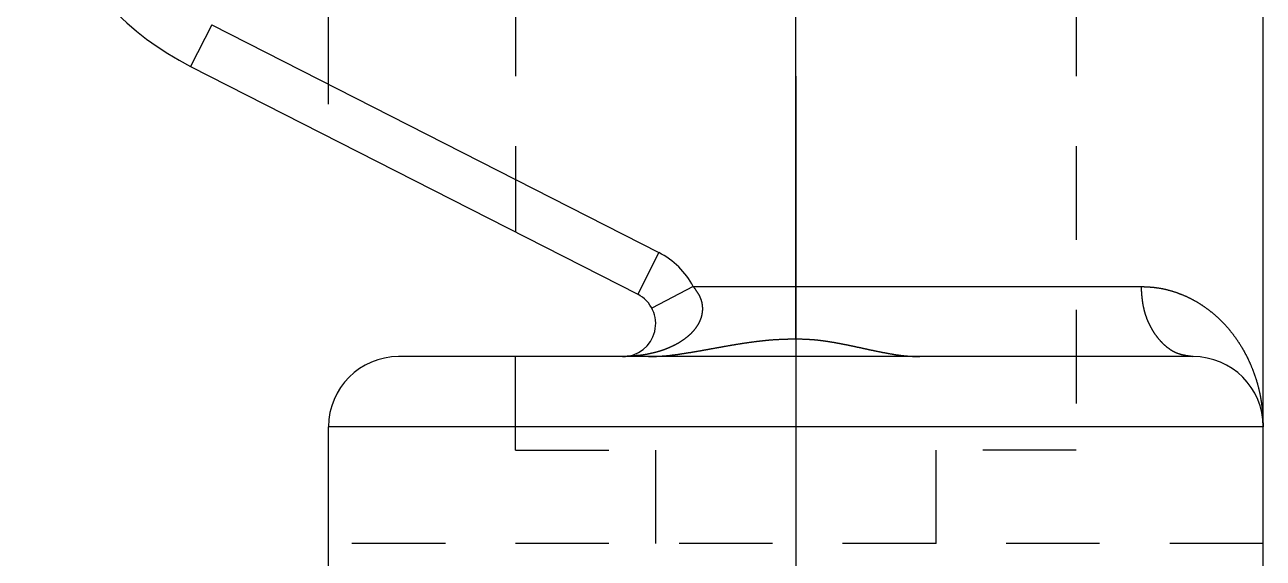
# Model space of a CAD drawing. Extents: x 118 to 448, y 15 to 277.
# Drawn here: x 260.5 to 287, y 147.14 to 158.56 of the extents above; entities that cross this region are included whole.
import ezdxf

# ---------------------------------------------------------------- set-up
doc = ezdxf.new("R2010")
doc.units = 0
doc.linetypes.add('CENTER', pattern=[17.5, 13, -1.5, 1.5, -1.5])
doc.linetypes.add('DASHED', pattern=[3.5, 2, -1.5])
doc.layers.get('0').update_dxf_attribs({"linetype": 'CONTINUOUS'})
doc.layers.add('CENTER', color=1, linetype='CENTER')

msp = doc.modelspace()

# ---------------------------------------------------------------- linework, layer by layer
at = {"color": 3, "linetype": 'DASHED'}
for p, q in [((271.001, 173.457), (271.001, 154.135)), ((283.001, 173.457), (283.001, 149.457)), ((271.001, 149.457), (271.001, 151.457)), ((271.001, 149.457), (274.001, 149.457)), ((274.001, 147.457), (274.001, 149.457)), ((280.001, 147.457), (280.001, 149.457)), ((283.001, 149.457), (280.001, 149.457)), ((287.001, 147.457), (267.001, 147.457))]:
    msp.add_line(p, q, dxfattribs=at)
at = {"color": 7, "linetype": 'CONTINUOUS'}
for p, q in [((287.001, 143.457), (287.001, 171.957)), ((277.001, 151.839), (277.001, 168.957)), ((264.504, 158.556), (264.05, 157.665)), ((264.504, 158.556), (274.07, 153.682)), ((264.05, 157.665), (273.616, 152.791)), ((274.07, 153.682), (273.616, 152.791)), ((274.805, 152.957), (273.92, 152.491)), ((274.805, 152.957), (284.392, 152.957)), ((285.501, 151.457), (268.501, 151.457)), ((287.001, 149.957), (267.001, 149.957)), ((267.001, 143.457), (267.001, 149.957))]:
    msp.add_line(p, q, dxfattribs=at)
at = {"color": 7}
for points in [[(274.805, 152.956, 0), (274.809, 152.951, 0), (274.812, 152.946, 0), (274.816, 152.941, 0), (274.82, 152.935, 0), (274.824, 152.93, 0), (274.828, 152.925, 0), (274.832, 152.919, 0), (274.836, 152.914, 0), (274.84, 152.909, 0), (274.844, 152.904, 0), (274.847, 152.898, 0), (274.851, 152.893, 0), (274.855, 152.888, 0), (274.859, 152.882, 0), (274.863, 152.877, 0), (274.866, 152.871, 0), (274.87, 152.866, 0), (274.874, 152.861, 0), (274.877, 152.855, 0), (274.881, 152.85, 0), (274.885, 152.844, 0), (274.888, 152.839, 0), (274.892, 152.833, 0), (274.895, 152.828, 0), (274.899, 152.823, 0), (274.902, 152.817, 0), (274.906, 152.811, 0), (274.909, 152.806, 0), (274.912, 152.8, 0), (274.915, 152.795, 0), (274.919, 152.789, 0), (274.922, 152.783, 0), (274.925, 152.778, 0), (274.928, 152.772, 0), (274.931, 152.766, 0), (274.934, 152.761, 0), (274.937, 152.755, 0), (274.94, 152.749, 0), (274.943, 152.743, 0), (274.945, 152.737, 0), (274.948, 152.731, 0), (274.951, 152.725, 0), (274.953, 152.719, 0), (274.956, 152.713, 0), (274.958, 152.707, 0), (274.96, 152.701, 0), (274.963, 152.695, 0), (274.965, 152.689, 0), (274.967, 152.683, 0), (274.969, 152.677, 0), (274.971, 152.671, 0), (274.973, 152.664, 0), (274.975, 152.658, 0), (274.977, 152.652, 0), (274.979, 152.646, 0), (274.98, 152.639, 0), (274.982, 152.633, 0), (274.984, 152.627, 0), (274.985, 152.62, 0), (274.987, 152.614, 0), (274.988, 152.607, 0), (274.989, 152.601, 0), (274.99, 152.594, 0), (274.992, 152.588, 0), (274.993, 152.582, 0), (274.994, 152.575, 0), (274.995, 152.569, 0), (274.996, 152.562, 0), (274.996, 152.556, 0), (274.997, 152.549, 0), (274.998, 152.542, 0), (274.998, 152.536, 0), (274.999, 152.529, 0), (274.999, 152.523, 0), (275, 152.516, 0), (275, 152.51, 0), (275, 152.503, 0), (275.001, 152.497, 0), (275.001, 152.49, 0), (275.001, 152.484, 0), (275.001, 152.477, 0), (275.001, 152.47, 0), (275, 152.464, 0), (275, 152.457, 0), (275, 152.451, 0), (275, 152.444, 0), (274.999, 152.438, 0), (274.999, 152.431, 0), (274.998, 152.425, 0), (274.998, 152.418, 0), (274.997, 152.412, 0), (274.996, 152.405, 0), (274.995, 152.399, 0), (274.994, 152.392, 0), (274.993, 152.386, 0), (274.992, 152.379, 0), (274.991, 152.373, 0), (274.99, 152.366, 0), (274.989, 152.36, 0), (274.988, 152.354, 0), (274.986, 152.347, 0), (274.985, 152.341, 0), (274.983, 152.334, 0), (274.982, 152.328, 0), (274.98, 152.322, 0), (274.979, 152.315, 0), (274.977, 152.309, 0), (274.975, 152.303, 0), (274.973, 152.297, 0), (274.971, 152.29, 0), (274.969, 152.284, 0), (274.967, 152.278, 0), (274.965, 152.272, 0), (274.963, 152.265, 0), (274.961, 152.259, 0), (274.959, 152.253, 0), (274.956, 152.247, 0), (274.954, 152.241, 0), (274.951, 152.235, 0), (274.949, 152.229, 0), (274.946, 152.223, 0), (274.944, 152.217, 0), (274.941, 152.211, 0), (274.938, 152.205, 0), (274.936, 152.199, 0), (274.933, 152.193, 0), (274.93, 152.187, 0), (274.927, 152.182, 0), (274.924, 152.176, 0), (274.921, 152.17, 0), (274.918, 152.164, 0), (274.915, 152.159, 0), (274.912, 152.153, 0), (274.908, 152.147, 0), (274.905, 152.141, 0), (274.902, 152.136, 0), (274.898, 152.13, 0), (274.895, 152.125, 0), (274.892, 152.119, 0), (274.888, 152.114, 0), (274.885, 152.108, 0), (274.881, 152.103, 0), (274.877, 152.097, 0), (274.874, 152.092, 0), (274.87, 152.086, 0), (274.866, 152.081, 0), (274.862, 152.076, 0), (274.859, 152.07, 0), (274.855, 152.065, 0), (274.851, 152.06, 0), (274.847, 152.055, 0), (274.843, 152.049, 0), (274.839, 152.044, 0), (274.835, 152.039, 0), (274.831, 152.034, 0), (274.827, 152.029, 0), (274.823, 152.024, 0), (274.818, 152.019, 0), (274.814, 152.014, 0), (274.81, 152.009, 0), (274.806, 152.004, 0), (274.801, 151.999, 0), (274.797, 151.994, 0), (274.793, 151.99, 0), (274.788, 151.985, 0), (274.784, 151.98, 0), (274.779, 151.975, 0), (274.775, 151.97, 0), (274.77, 151.966, 0), (274.766, 151.961, 0), (274.761, 151.956, 0), (274.757, 151.952, 0), (274.752, 151.947, 0), (274.747, 151.943, 0), (274.743, 151.938, 0), (274.738, 151.934, 0), (274.733, 151.929, 0), (274.728, 151.925, 0), (274.724, 151.92, 0), (274.719, 151.916, 0), (274.714, 151.912, 0), (274.709, 151.907, 0), (274.704, 151.903, 0), (274.699, 151.899, 0), (274.694, 151.894, 0), (274.689, 151.89, 0), (274.684, 151.886, 0), (274.679, 151.882, 0), (274.674, 151.878, 0), (274.669, 151.873, 0), (274.664, 151.869, 0), (274.659, 151.865, 0), (274.654, 151.861, 0), (274.649, 151.857, 0), (274.644, 151.853, 0), (274.639, 151.849, 0), (274.633, 151.845, 0), (274.628, 151.841, 0), (274.623, 151.837, 0), (274.618, 151.834, 0), (274.613, 151.83, 0), (274.607, 151.826, 0), (274.602, 151.822, 0), (274.597, 151.818, 0), (274.591, 151.815, 0), (274.586, 151.811, 0), (274.581, 151.807, 0), (274.575, 151.803, 0), (274.57, 151.8, 0), (274.564, 151.796, 0), (274.559, 151.793, 0), (274.554, 151.789, 0), (274.548, 151.785, 0), (274.543, 151.782, 0), (274.537, 151.778, 0), (274.532, 151.775, 0), (274.526, 151.771, 0), (274.521, 151.768, 0), (274.515, 151.765, 0), (274.51, 151.761, 0), (274.504, 151.758, 0), (274.498, 151.754, 0), (274.493, 151.751, 0), (274.487, 151.748, 0), (274.482, 151.745, 0), (274.476, 151.741, 0), (274.47, 151.738, 0), (274.465, 151.735, 0), (274.459, 151.732, 0), (274.453, 151.729, 0), (274.447, 151.725, 0), (274.442, 151.722, 0), (274.436, 151.719, 0), (274.43, 151.716, 0), (274.425, 151.713, 0), (274.419, 151.71, 0), (274.413, 151.707, 0), (274.407, 151.704, 0), (274.401, 151.701, 0), (274.396, 151.698, 0), (274.39, 151.695, 0), (274.384, 151.692, 0), (274.378, 151.689, 0), (274.372, 151.686, 0), (274.366, 151.683, 0), (274.361, 151.681, 0), (274.355, 151.678, 0), (274.349, 151.675, 0), (274.343, 151.672, 0), (274.337, 151.669, 0), (274.331, 151.667, 0), (274.325, 151.664, 0), (274.319, 151.661, 0), (274.313, 151.658, 0), (274.307, 151.656, 0), (274.301, 151.653, 0), (274.295, 151.651, 0), (274.29, 151.648, 0), (274.284, 151.645, 0), (274.278, 151.643, 0), (274.272, 151.64, 0), (274.266, 151.638, 0), (274.26, 151.635, 0), (274.253, 151.633, 0), (274.247, 151.63, 0), (274.241, 151.628, 0), (274.235, 151.625, 0), (274.229, 151.623, 0), (274.223, 151.621, 0), (274.217, 151.618, 0), (274.211, 151.616, 0), (274.205, 151.614, 0), (274.199, 151.611, 0), (274.193, 151.609, 0), (274.187, 151.607, 0), (274.181, 151.605, 0), (274.174, 151.602, 0), (274.168, 151.6, 0), (274.162, 151.598, 0), (274.156, 151.596, 0), (274.15, 151.594, 0), (274.144, 151.592, 0), (274.138, 151.589, 0), (274.131, 151.587, 0), (274.125, 151.585, 0), (274.119, 151.583, 0), (274.113, 151.581, 0), (274.107, 151.579, 0), (274.1, 151.577, 0), (274.094, 151.575, 0), (274.088, 151.574, 0), (274.082, 151.572, 0), (274.076, 151.57, 0), (274.069, 151.568, 0), (274.063, 151.566, 0), (274.057, 151.564, 0), (274.051, 151.562, 0), (274.044, 151.561, 0), (274.038, 151.559, 0), (274.032, 151.557, 0), (274.026, 151.556, 0), (274.019, 151.554, 0), (274.013, 151.552, 0), (274.007, 151.551, 0), (274, 151.549, 0), (273.994, 151.547, 0), (273.988, 151.546, 0), (273.982, 151.544, 0), (273.975, 151.543, 0), (273.969, 151.541, 0), (273.963, 151.539, 0), (273.956, 151.538, 0), (273.95, 151.536, 0), (273.944, 151.535, 0), (273.937, 151.534, 0), (273.931, 151.532, 0), (273.925, 151.531, 0), (273.918, 151.529, 0), (273.912, 151.528, 0), (273.906, 151.526, 0), (273.899, 151.525, 0), (273.893, 151.524, 0), (273.886, 151.522, 0), (273.88, 151.521, 0), (273.874, 151.52, 0), (273.867, 151.518, 0), (273.861, 151.517, 0), (273.855, 151.516, 0), (273.848, 151.514, 0), (273.842, 151.513, 0), (273.836, 151.512, 0), (273.829, 151.51, 0), (273.823, 151.509, 0), (273.816, 151.508, 0), (273.81, 151.506, 0), (273.804, 151.505, 0), (273.797, 151.504, 0), (273.791, 151.503, 0), (273.784, 151.501, 0), (273.778, 151.5, 0), (273.772, 151.499, 0), (273.765, 151.498, 0), (273.759, 151.497, 0), (273.752, 151.495, 0), (273.746, 151.494, 0), (273.74, 151.493, 0), (273.733, 151.492, 0), (273.727, 151.49, 0), (273.72, 151.489, 0), (273.714, 151.488, 0), (273.708, 151.487, 0)], [(284.392, 152.956, 0), (284.403, 152.956, 0), (284.413, 152.955, 0), (284.424, 152.955, 0), (284.435, 152.954, 0), (284.445, 152.954, 0), (284.456, 152.953, 0), (284.466, 152.953, 0), (284.477, 152.952, 0), (284.488, 152.952, 0), (284.498, 152.951, 0), (284.509, 152.951, 0), (284.52, 152.95, 0), (284.53, 152.949, 0), (284.541, 152.949, 0), (284.551, 152.948, 0), (284.562, 152.947, 0), (284.573, 152.947, 0), (284.583, 152.946, 0), (284.594, 152.945, 0), (284.604, 152.944, 0), (284.615, 152.943, 0), (284.626, 152.943, 0), (284.636, 152.942, 0), (284.647, 152.941, 0), (284.657, 152.94, 0), (284.668, 152.938, 0), (284.678, 152.937, 0), (284.689, 152.936, 0), (284.699, 152.935, 0), (284.71, 152.934, 0), (284.72, 152.932, 0), (284.731, 152.931, 0), (284.741, 152.929, 0), (284.752, 152.928, 0), (284.762, 152.926, 0), (284.773, 152.925, 0), (284.783, 152.923, 0), (284.794, 152.921, 0), (284.804, 152.919, 0), (284.815, 152.917, 0), (284.825, 152.915, 0), (284.836, 152.913, 0), (284.846, 152.911, 0), (284.856, 152.909, 0), (284.867, 152.907, 0), (284.877, 152.905, 0), (284.888, 152.903, 0), (284.898, 152.9, 0), (284.908, 152.898, 0), (284.919, 152.895, 0), (284.929, 152.893, 0), (284.939, 152.89, 0), (284.95, 152.888, 0), (284.96, 152.885, 0), (284.97, 152.882, 0), (284.981, 152.88, 0), (284.991, 152.877, 0), (285.001, 152.874, 0), (285.011, 152.871, 0), (285.021, 152.868, 0), (285.032, 152.865, 0), (285.042, 152.862, 0), (285.052, 152.859, 0), (285.062, 152.856, 0), (285.072, 152.853, 0), (285.083, 152.849, 0), (285.093, 152.846, 0), (285.103, 152.843, 0), (285.113, 152.84, 0), (285.123, 152.836, 0), (285.133, 152.833, 0), (285.143, 152.829, 0), (285.153, 152.826, 0), (285.163, 152.822, 0), (285.173, 152.819, 0), (285.183, 152.815, 0), (285.193, 152.811, 0), (285.203, 152.808, 0), (285.213, 152.804, 0), (285.223, 152.8, 0), (285.233, 152.796, 0), (285.243, 152.792, 0), (285.253, 152.788, 0), (285.262, 152.784, 0), (285.272, 152.78, 0), (285.282, 152.776, 0), (285.292, 152.772, 0), (285.302, 152.768, 0), (285.311, 152.764, 0), (285.321, 152.76, 0), (285.331, 152.755, 0), (285.341, 152.751, 0), (285.35, 152.747, 0), (285.36, 152.742, 0), (285.37, 152.738, 0), (285.379, 152.733, 0), (285.389, 152.729, 0), (285.398, 152.724, 0), (285.408, 152.72, 0), (285.418, 152.715, 0), (285.427, 152.71, 0), (285.437, 152.705, 0), (285.446, 152.701, 0), (285.456, 152.696, 0), (285.465, 152.691, 0), (285.474, 152.686, 0), (285.484, 152.681, 0), (285.493, 152.676, 0), (285.503, 152.671, 0), (285.512, 152.666, 0), (285.521, 152.661, 0), (285.53, 152.656, 0), (285.54, 152.651, 0), (285.549, 152.645, 0), (285.558, 152.64, 0), (285.567, 152.635, 0), (285.577, 152.629, 0), (285.586, 152.624, 0), (285.595, 152.619, 0), (285.604, 152.613, 0), (285.613, 152.608, 0), (285.622, 152.602, 0), (285.631, 152.596, 0), (285.64, 152.591, 0), (285.649, 152.585, 0), (285.658, 152.579, 0), (285.667, 152.574, 0), (285.676, 152.568, 0), (285.685, 152.562, 0), (285.694, 152.556, 0), (285.703, 152.55, 0), (285.711, 152.544, 0), (285.72, 152.538, 0), (285.729, 152.532, 0), (285.738, 152.526, 0), (285.747, 152.52, 0), (285.755, 152.514, 0), (285.764, 152.508, 0), (285.773, 152.502, 0), (285.781, 152.496, 0), (285.79, 152.489, 0), (285.798, 152.483, 0), (285.807, 152.477, 0), (285.815, 152.471, 0), (285.824, 152.464, 0), (285.832, 152.458, 0), (285.841, 152.451, 0), (285.849, 152.445, 0), (285.858, 152.438, 0), (285.866, 152.432, 0), (285.874, 152.425, 0), (285.883, 152.418, 0), (285.891, 152.412, 0), (285.899, 152.405, 0), (285.907, 152.398, 0), (285.916, 152.392, 0), (285.924, 152.385, 0), (285.932, 152.378, 0), (285.94, 152.371, 0), (285.948, 152.364, 0), (285.956, 152.357, 0), (285.964, 152.35, 0), (285.972, 152.343, 0), (285.98, 152.336, 0), (285.988, 152.329, 0), (285.996, 152.322, 0), (286.004, 152.315, 0), (286.012, 152.308, 0), (286.02, 152.301, 0), (286.028, 152.294, 0), (286.035, 152.286, 0), (286.043, 152.279, 0), (286.051, 152.272, 0), (286.059, 152.265, 0), (286.066, 152.257, 0), (286.074, 152.25, 0), (286.081, 152.242, 0), (286.089, 152.235, 0), (286.097, 152.228, 0), (286.104, 152.22, 0), (286.112, 152.212, 0), (286.119, 152.205, 0), (286.127, 152.197, 0), (286.134, 152.19, 0), (286.141, 152.182, 0), (286.149, 152.174, 0), (286.156, 152.167, 0), (286.163, 152.159, 0), (286.171, 152.151, 0), (286.178, 152.143, 0), (286.185, 152.136, 0), (286.192, 152.128, 0), (286.199, 152.12, 0), (286.206, 152.112, 0), (286.214, 152.104, 0), (286.221, 152.096, 0), (286.228, 152.088, 0), (286.235, 152.08, 0), (286.242, 152.072, 0), (286.248, 152.064, 0), (286.255, 152.056, 0), (286.262, 152.048, 0), (286.269, 152.04, 0), (286.276, 152.032, 0), (286.283, 152.023, 0), (286.289, 152.015, 0), (286.296, 152.007, 0), (286.303, 151.999, 0), (286.31, 151.991, 0), (286.316, 151.982, 0), (286.323, 151.974, 0), (286.329, 151.966, 0), (286.336, 151.957, 0), (286.342, 151.949, 0), (286.349, 151.94, 0), (286.355, 151.932, 0), (286.362, 151.923, 0), (286.368, 151.915, 0), (286.375, 151.906, 0), (286.381, 151.898, 0), (286.387, 151.889, 0), (286.393, 151.881, 0), (286.4, 151.872, 0), (286.406, 151.864, 0), (286.412, 151.855, 0), (286.418, 151.846, 0), (286.424, 151.837, 0), (286.43, 151.829, 0), (286.436, 151.82, 0), (286.442, 151.811, 0), (286.448, 151.802, 0), (286.454, 151.794, 0), (286.46, 151.785, 0), (286.466, 151.776, 0), (286.472, 151.767, 0), (286.478, 151.758, 0), (286.484, 151.749, 0), (286.489, 151.74, 0), (286.495, 151.731, 0), (286.501, 151.723, 0), (286.507, 151.714, 0), (286.512, 151.705, 0), (286.518, 151.695, 0), (286.523, 151.686, 0), (286.529, 151.677, 0), (286.534, 151.668, 0), (286.54, 151.659, 0), (286.545, 151.65, 0), (286.551, 151.641, 0), (286.556, 151.632, 0), (286.562, 151.623, 0), (286.567, 151.613, 0), (286.572, 151.604, 0), (286.577, 151.595, 0), (286.583, 151.586, 0), (286.588, 151.576, 0), (286.593, 151.567, 0), (286.598, 151.558, 0), (286.603, 151.548, 0), (286.608, 151.539, 0), (286.613, 151.53, 0), (286.618, 151.52, 0), (286.623, 151.511, 0), (286.628, 151.502, 0), (286.633, 151.492, 0), (286.638, 151.483, 0), (286.643, 151.473, 0), (286.648, 151.464, 0), (286.652, 151.454, 0), (286.657, 151.445, 0), (286.662, 151.435, 0), (286.666, 151.426, 0), (286.671, 151.416, 0), (286.676, 151.407, 0), (286.68, 151.397, 0), (286.685, 151.387, 0), (286.689, 151.378, 0), (286.694, 151.368, 0), (286.698, 151.359, 0), (286.703, 151.349, 0), (286.707, 151.339, 0), (286.711, 151.329, 0), (286.716, 151.32, 0), (286.72, 151.31, 0), (286.724, 151.3, 0), (286.728, 151.291, 0), (286.733, 151.281, 0), (286.737, 151.271, 0), (286.741, 151.261, 0), (286.745, 151.251, 0), (286.749, 151.242, 0), (286.753, 151.232, 0), (286.757, 151.222, 0), (286.761, 151.212, 0), (286.765, 151.202, 0), (286.769, 151.192, 0), (286.773, 151.182, 0), (286.777, 151.173, 0), (286.78, 151.163, 0), (286.784, 151.153, 0), (286.788, 151.143, 0), (286.792, 151.133, 0), (286.795, 151.123, 0), (286.799, 151.113, 0), (286.803, 151.103, 0), (286.806, 151.093, 0), (286.81, 151.083, 0), (286.813, 151.073, 0), (286.817, 151.063, 0), (286.82, 151.053, 0), (286.824, 151.043, 0), (286.827, 151.033, 0), (286.831, 151.022, 0), (286.834, 151.012, 0), (286.837, 151.002, 0), (286.841, 150.992, 0), (286.844, 150.982, 0), (286.847, 150.972, 0), (286.85, 150.962, 0), (286.854, 150.952, 0), (286.857, 150.941, 0), (286.86, 150.931, 0), (286.863, 150.921, 0), (286.866, 150.911, 0), (286.869, 150.901, 0), (286.872, 150.89, 0), (286.875, 150.88, 0), (286.878, 150.87, 0), (286.881, 150.86, 0), (286.883, 150.849, 0), (286.886, 150.839, 0), (286.889, 150.829, 0), (286.892, 150.819, 0), (286.894, 150.808, 0), (286.897, 150.798, 0), (286.9, 150.788, 0), (286.902, 150.777, 0), (286.905, 150.767, 0), (286.907, 150.757, 0), (286.91, 150.746, 0), (286.912, 150.736, 0), (286.915, 150.726, 0), (286.917, 150.715, 0), (286.919, 150.705, 0), (286.922, 150.695, 0), (286.924, 150.684, 0), (286.926, 150.674, 0), (286.928, 150.663, 0), (286.93, 150.653, 0), (286.933, 150.643, 0), (286.935, 150.632, 0), (286.937, 150.622, 0), (286.939, 150.611, 0), (286.941, 150.601, 0), (286.942, 150.59, 0), (286.944, 150.58, 0), (286.946, 150.57, 0), (286.948, 150.559, 0), (286.95, 150.549, 0), (286.951, 150.538, 0), (286.953, 150.528, 0), (286.955, 150.517, 0), (286.956, 150.507, 0), (286.958, 150.496, 0), (286.959, 150.486, 0), (286.961, 150.475, 0), (286.962, 150.465, 0), (286.963, 150.454, 0), (286.965, 150.444, 0), (286.966, 150.433, 0), (286.967, 150.423, 0), (286.969, 150.412, 0), (286.97, 150.402, 0), (286.971, 150.391, 0), (286.972, 150.38, 0), (286.973, 150.37, 0), (286.974, 150.359, 0), (286.975, 150.349, 0), (286.976, 150.338, 0), (286.977, 150.328, 0), (286.978, 150.317, 0), (286.979, 150.307, 0), (286.98, 150.296, 0), (286.981, 150.285, 0), (286.982, 150.275, 0), (286.983, 150.264, 0), (286.984, 150.254, 0), (286.984, 150.243, 0), (286.985, 150.232, 0), (286.986, 150.222, 0), (286.987, 150.211, 0), (286.987, 150.201, 0), (286.988, 150.19, 0), (286.989, 150.179, 0), (286.989, 150.169, 0), (286.99, 150.158, 0), (286.991, 150.148, 0), (286.991, 150.137, 0), (286.992, 150.126, 0), (286.993, 150.116, 0), (286.993, 150.105, 0), (286.994, 150.095, 0), (286.994, 150.084, 0), (286.995, 150.073, 0), (286.996, 150.063, 0), (286.996, 150.052, 0), (286.997, 150.041, 0), (286.997, 150.031, 0), (286.998, 150.02, 0), (286.998, 150.01, 0), (286.999, 149.999, 0), (286.999, 149.988, 0), (287, 149.978, 0), (287, 149.967, 0), (287.001, 149.956, 0)], [(285.501, 151.456, 0), (285.493, 151.457, 0), (285.485, 151.458, 0), (285.477, 151.46, 0), (285.468, 151.461, 0), (285.46, 151.462, 0), (285.452, 151.463, 0), (285.444, 151.464, 0), (285.436, 151.465, 0), (285.428, 151.466, 0), (285.42, 151.467, 0), (285.412, 151.468, 0), (285.404, 151.47, 0), (285.396, 151.471, 0), (285.388, 151.472, 0), (285.38, 151.473, 0), (285.372, 151.475, 0), (285.364, 151.476, 0), (285.356, 151.477, 0), (285.348, 151.479, 0), (285.34, 151.48, 0), (285.332, 151.482, 0), (285.324, 151.483, 0), (285.316, 151.485, 0), (285.308, 151.486, 0), (285.3, 151.488, 0), (285.292, 151.49, 0), (285.285, 151.491, 0), (285.277, 151.493, 0), (285.269, 151.495, 0), (285.261, 151.497, 0), (285.253, 151.499, 0), (285.246, 151.501, 0), (285.238, 151.503, 0), (285.23, 151.505, 0), (285.223, 151.508, 0), (285.215, 151.51, 0), (285.207, 151.512, 0), (285.2, 151.515, 0), (285.192, 151.517, 0), (285.185, 151.52, 0), (285.177, 151.523, 0), (285.17, 151.525, 0), (285.162, 151.528, 0), (285.155, 151.531, 0), (285.147, 151.534, 0), (285.14, 151.537, 0), (285.133, 151.541, 0), (285.125, 151.544, 0), (285.118, 151.547, 0), (285.111, 151.551, 0), (285.104, 151.554, 0), (285.097, 151.558, 0), (285.089, 151.562, 0), (285.082, 151.565, 0), (285.075, 151.569, 0), (285.068, 151.573, 0), (285.061, 151.577, 0), (285.054, 151.581, 0), (285.047, 151.585, 0), (285.04, 151.589, 0), (285.034, 151.594, 0), (285.027, 151.598, 0), (285.02, 151.602, 0), (285.013, 151.607, 0), (285.006, 151.611, 0), (285, 151.616, 0), (284.993, 151.621, 0), (284.987, 151.625, 0), (284.98, 151.63, 0), (284.973, 151.635, 0), (284.967, 151.64, 0), (284.96, 151.645, 0), (284.954, 151.65, 0), (284.948, 151.655, 0), (284.941, 151.66, 0), (284.935, 151.665, 0), (284.929, 151.67, 0), (284.922, 151.676, 0), (284.916, 151.681, 0), (284.91, 151.686, 0), (284.904, 151.692, 0), (284.898, 151.697, 0), (284.892, 151.702, 0), (284.886, 151.708, 0), (284.88, 151.713, 0), (284.874, 151.719, 0), (284.868, 151.725, 0), (284.862, 151.73, 0), (284.856, 151.736, 0), (284.85, 151.742, 0), (284.845, 151.748, 0), (284.839, 151.753, 0), (284.833, 151.759, 0), (284.828, 151.765, 0), (284.822, 151.771, 0), (284.816, 151.777, 0), (284.811, 151.783, 0), (284.805, 151.789, 0), (284.8, 151.795, 0), (284.795, 151.801, 0), (284.789, 151.807, 0), (284.784, 151.813, 0), (284.779, 151.819, 0), (284.773, 151.825, 0), (284.768, 151.831, 0), (284.763, 151.838, 0), (284.758, 151.844, 0), (284.753, 151.85, 0), (284.748, 151.856, 0), (284.743, 151.863, 0), (284.738, 151.869, 0), (284.733, 151.875, 0), (284.728, 151.882, 0), (284.723, 151.888, 0), (284.718, 151.895, 0), (284.714, 151.901, 0), (284.709, 151.908, 0), (284.704, 151.914, 0), (284.699, 151.921, 0), (284.695, 151.927, 0), (284.69, 151.934, 0), (284.686, 151.941, 0), (284.681, 151.947, 0), (284.677, 151.954, 0), (284.672, 151.961, 0), (284.668, 151.968, 0), (284.663, 151.974, 0), (284.659, 151.981, 0), (284.655, 151.988, 0), (284.65, 151.995, 0), (284.646, 152.002, 0), (284.642, 152.008, 0), (284.638, 152.015, 0), (284.634, 152.022, 0), (284.63, 152.029, 0), (284.625, 152.036, 0), (284.621, 152.043, 0), (284.617, 152.05, 0), (284.614, 152.057, 0), (284.61, 152.064, 0), (284.606, 152.071, 0), (284.602, 152.078, 0), (284.598, 152.086, 0), (284.594, 152.093, 0), (284.59, 152.1, 0), (284.587, 152.107, 0), (284.583, 152.114, 0), (284.579, 152.121, 0), (284.576, 152.129, 0), (284.572, 152.136, 0), (284.569, 152.143, 0), (284.565, 152.15, 0), (284.562, 152.158, 0), (284.558, 152.165, 0), (284.555, 152.172, 0), (284.552, 152.18, 0), (284.548, 152.187, 0), (284.545, 152.194, 0), (284.542, 152.202, 0), (284.538, 152.209, 0), (284.535, 152.217, 0), (284.532, 152.224, 0), (284.529, 152.232, 0), (284.526, 152.239, 0), (284.523, 152.247, 0), (284.52, 152.254, 0), (284.517, 152.262, 0), (284.514, 152.269, 0), (284.511, 152.277, 0), (284.508, 152.284, 0), (284.506, 152.292, 0), (284.503, 152.299, 0), (284.5, 152.307, 0), (284.497, 152.315, 0), (284.495, 152.322, 0), (284.492, 152.33, 0), (284.489, 152.338, 0), (284.487, 152.345, 0), (284.484, 152.353, 0), (284.482, 152.361, 0), (284.48, 152.368, 0), (284.477, 152.376, 0), (284.475, 152.384, 0), (284.473, 152.391, 0), (284.47, 152.399, 0), (284.468, 152.407, 0), (284.466, 152.415, 0), (284.464, 152.423, 0), (284.462, 152.43, 0), (284.46, 152.438, 0), (284.458, 152.446, 0), (284.456, 152.454, 0), (284.454, 152.461, 0), (284.452, 152.469, 0), (284.45, 152.477, 0), (284.448, 152.485, 0), (284.446, 152.493, 0), (284.445, 152.501, 0), (284.443, 152.509, 0), (284.441, 152.516, 0), (284.44, 152.524, 0), (284.438, 152.532, 0), (284.437, 152.54, 0), (284.435, 152.548, 0), (284.434, 152.556, 0), (284.432, 152.564, 0), (284.431, 152.572, 0), (284.43, 152.58, 0), (284.428, 152.588, 0), (284.427, 152.595, 0), (284.426, 152.603, 0), (284.425, 152.611, 0), (284.423, 152.619, 0), (284.422, 152.627, 0), (284.421, 152.635, 0), (284.42, 152.643, 0), (284.419, 152.651, 0), (284.418, 152.659, 0), (284.417, 152.667, 0), (284.416, 152.675, 0), (284.415, 152.683, 0), (284.414, 152.691, 0), (284.413, 152.699, 0), (284.412, 152.707, 0), (284.411, 152.715, 0), (284.41, 152.723, 0), (284.41, 152.731, 0), (284.409, 152.739, 0), (284.408, 152.747, 0), (284.407, 152.755, 0), (284.407, 152.763, 0), (284.406, 152.771, 0), (284.405, 152.779, 0), (284.404, 152.787, 0), (284.404, 152.795, 0), (284.403, 152.803, 0), (284.402, 152.811, 0), (284.402, 152.819, 0), (284.401, 152.827, 0), (284.4, 152.836, 0), (284.4, 152.844, 0), (284.399, 152.852, 0), (284.399, 152.86, 0), (284.398, 152.868, 0), (284.398, 152.876, 0), (284.397, 152.884, 0), (284.396, 152.892, 0), (284.396, 152.9, 0), (284.395, 152.908, 0), (284.395, 152.916, 0), (284.394, 152.924, 0), (284.394, 152.932, 0), (284.393, 152.94, 0), (284.393, 152.948, 0), (284.392, 152.956, 0)], [(273.839, 151.456, 0), (273.848, 151.457, 0), (273.857, 151.457, 0), (273.866, 151.457, 0), (273.875, 151.458, 0), (273.884, 151.458, 0), (273.893, 151.458, 0), (273.902, 151.459, 0), (273.911, 151.459, 0), (273.92, 151.459, 0), (273.929, 151.46, 0), (273.938, 151.46, 0), (273.948, 151.46, 0), (273.957, 151.461, 0), (273.966, 151.461, 0), (273.975, 151.461, 0), (273.984, 151.462, 0), (273.993, 151.462, 0), (274.002, 151.462, 0), (274.011, 151.463, 0), (274.02, 151.463, 0), (274.029, 151.464, 0), (274.038, 151.464, 0), (274.047, 151.465, 0), (274.057, 151.465, 0), (274.066, 151.466, 0), (274.075, 151.466, 0), (274.084, 151.467, 0), (274.093, 151.467, 0), (274.102, 151.468, 0), (274.111, 151.468, 0), (274.12, 151.469, 0), (274.129, 151.469, 0), (274.138, 151.47, 0), (274.147, 151.471, 0), (274.156, 151.471, 0), (274.165, 151.472, 0), (274.174, 151.473, 0), (274.183, 151.473, 0), (274.192, 151.474, 0), (274.202, 151.475, 0), (274.211, 151.476, 0), (274.22, 151.476, 0), (274.229, 151.477, 0), (274.238, 151.478, 0), (274.247, 151.479, 0), (274.256, 151.48, 0), (274.265, 151.481, 0), (274.274, 151.482, 0), (274.283, 151.483, 0), (274.292, 151.483, 0), (274.301, 151.484, 0), (274.31, 151.485, 0), (274.319, 151.486, 0), (274.328, 151.488, 0), (274.337, 151.489, 0), (274.346, 151.49, 0), (274.355, 151.491, 0), (274.364, 151.492, 0), (274.373, 151.493, 0), (274.382, 151.494, 0), (274.391, 151.495, 0), (274.4, 151.496, 0), (274.409, 151.498, 0), (274.418, 151.499, 0), (274.427, 151.5, 0), (274.436, 151.501, 0), (274.445, 151.502, 0), (274.454, 151.504, 0), (274.463, 151.505, 0), (274.472, 151.506, 0), (274.481, 151.507, 0), (274.49, 151.509, 0), (274.499, 151.51, 0), (274.508, 151.511, 0), (274.517, 151.513, 0), (274.526, 151.514, 0), (274.535, 151.515, 0), (274.544, 151.517, 0), (274.553, 151.518, 0), (274.562, 151.519, 0), (274.571, 151.521, 0), (274.58, 151.522, 0), (274.589, 151.523, 0), (274.598, 151.525, 0), (274.607, 151.526, 0), (274.616, 151.528, 0), (274.625, 151.529, 0), (274.634, 151.53, 0), (274.643, 151.532, 0), (274.652, 151.533, 0), (274.661, 151.535, 0), (274.67, 151.536, 0), (274.679, 151.537, 0), (274.688, 151.539, 0), (274.697, 151.54, 0), (274.706, 151.542, 0), (274.715, 151.543, 0), (274.724, 151.545, 0), (274.733, 151.546, 0), (274.742, 151.548, 0), (274.751, 151.549, 0), (274.76, 151.551, 0), (274.769, 151.552, 0), (274.778, 151.554, 0), (274.787, 151.555, 0), (274.796, 151.557, 0), (274.805, 151.558, 0), (274.814, 151.56, 0), (274.823, 151.561, 0), (274.831, 151.563, 0), (274.84, 151.564, 0), (274.849, 151.566, 0), (274.858, 151.567, 0), (274.867, 151.569, 0), (274.876, 151.57, 0), (274.885, 151.572, 0), (274.894, 151.573, 0), (274.903, 151.575, 0), (274.912, 151.576, 0), (274.921, 151.578, 0), (274.93, 151.58, 0), (274.939, 151.581, 0), (274.948, 151.583, 0), (274.957, 151.584, 0), (274.966, 151.586, 0), (274.975, 151.587, 0), (274.984, 151.589, 0), (274.993, 151.591, 0), (275.002, 151.592, 0), (275.01, 151.594, 0), (275.019, 151.595, 0), (275.028, 151.597, 0), (275.037, 151.599, 0), (275.046, 151.6, 0), (275.055, 151.602, 0), (275.064, 151.603, 0), (275.073, 151.605, 0), (275.082, 151.607, 0), (275.091, 151.608, 0), (275.1, 151.61, 0), (275.109, 151.611, 0), (275.118, 151.613, 0), (275.127, 151.615, 0), (275.136, 151.616, 0), (275.145, 151.618, 0), (275.154, 151.62, 0), (275.163, 151.621, 0), (275.171, 151.623, 0), (275.18, 151.624, 0), (275.189, 151.626, 0), (275.198, 151.628, 0), (275.207, 151.629, 0), (275.216, 151.631, 0), (275.225, 151.633, 0), (275.234, 151.634, 0), (275.243, 151.636, 0), (275.252, 151.637, 0), (275.261, 151.639, 0), (275.27, 151.641, 0), (275.279, 151.642, 0), (275.288, 151.644, 0), (275.297, 151.646, 0), (275.306, 151.647, 0), (275.315, 151.649, 0), (275.323, 151.65, 0), (275.332, 151.652, 0), (275.341, 151.654, 0), (275.35, 151.655, 0), (275.359, 151.657, 0), (275.368, 151.659, 0), (275.377, 151.66, 0), (275.386, 151.662, 0), (275.395, 151.663, 0), (275.404, 151.665, 0), (275.413, 151.667, 0), (275.422, 151.668, 0), (275.431, 151.67, 0), (275.44, 151.671, 0), (275.449, 151.673, 0), (275.458, 151.675, 0), (275.467, 151.676, 0), (275.476, 151.678, 0), (275.484, 151.679, 0), (275.493, 151.681, 0), (275.502, 151.683, 0), (275.511, 151.684, 0), (275.52, 151.686, 0), (275.529, 151.687, 0), (275.538, 151.689, 0), (275.547, 151.69, 0), (275.556, 151.692, 0), (275.565, 151.693, 0), (275.574, 151.695, 0), (275.583, 151.697, 0), (275.592, 151.698, 0), (275.601, 151.7, 0), (275.61, 151.701, 0), (275.619, 151.703, 0), (275.628, 151.704, 0), (275.637, 151.706, 0), (275.646, 151.707, 0), (275.655, 151.709, 0), (275.664, 151.71, 0), (275.673, 151.712, 0), (275.681, 151.713, 0), (275.69, 151.715, 0), (275.699, 151.716, 0), (275.708, 151.718, 0), (275.717, 151.719, 0), (275.726, 151.721, 0), (275.735, 151.722, 0), (275.744, 151.724, 0), (275.753, 151.725, 0), (275.762, 151.726, 0), (275.771, 151.728, 0), (275.78, 151.729, 0), (275.789, 151.731, 0), (275.798, 151.732, 0), (275.807, 151.734, 0), (275.816, 151.735, 0), (275.825, 151.736, 0), (275.834, 151.738, 0), (275.843, 151.739, 0), (275.852, 151.741, 0), (275.861, 151.742, 0), (275.87, 151.743, 0), (275.879, 151.745, 0), (275.888, 151.746, 0), (275.897, 151.747, 0), (275.906, 151.749, 0), (275.915, 151.75, 0), (275.924, 151.751, 0), (275.933, 151.753, 0), (275.942, 151.754, 0), (275.951, 151.755, 0), (275.96, 151.757, 0), (275.969, 151.758, 0), (275.978, 151.759, 0), (275.987, 151.761, 0), (275.996, 151.762, 0), (276.005, 151.763, 0), (276.014, 151.764, 0), (276.023, 151.766, 0), (276.032, 151.767, 0), (276.041, 151.768, 0), (276.05, 151.769, 0), (276.059, 151.771, 0), (276.068, 151.772, 0), (276.077, 151.773, 0), (276.086, 151.774, 0), (276.095, 151.775, 0), (276.104, 151.777, 0), (276.113, 151.778, 0), (276.122, 151.779, 0), (276.131, 151.78, 0), (276.14, 151.781, 0), (276.149, 151.782, 0), (276.158, 151.783, 0), (276.167, 151.785, 0), (276.176, 151.786, 0), (276.185, 151.787, 0), (276.194, 151.788, 0), (276.203, 151.789, 0), (276.212, 151.79, 0), (276.221, 151.791, 0), (276.23, 151.792, 0), (276.239, 151.793, 0), (276.248, 151.794, 0), (276.257, 151.795, 0), (276.266, 151.796, 0), (276.275, 151.797, 0), (276.284, 151.798, 0), (276.293, 151.799, 0), (276.302, 151.8, 0), (276.311, 151.801, 0), (276.32, 151.802, 0), (276.329, 151.803, 0), (276.339, 151.804, 0), (276.348, 151.805, 0), (276.357, 151.806, 0), (276.366, 151.807, 0), (276.375, 151.808, 0), (276.384, 151.809, 0), (276.393, 151.809, 0), (276.402, 151.81, 0), (276.411, 151.811, 0), (276.42, 151.812, 0), (276.429, 151.813, 0), (276.438, 151.814, 0), (276.447, 151.814, 0), (276.456, 151.815, 0), (276.465, 151.816, 0), (276.474, 151.817, 0), (276.483, 151.817, 0), (276.492, 151.818, 0), (276.501, 151.819, 0), (276.511, 151.819, 0), (276.52, 151.82, 0), (276.529, 151.821, 0), (276.538, 151.821, 0), (276.547, 151.822, 0), (276.556, 151.823, 0), (276.565, 151.823, 0), (276.574, 151.824, 0), (276.583, 151.824, 0), (276.592, 151.825, 0), (276.601, 151.825, 0), (276.61, 151.826, 0), (276.619, 151.826, 0), (276.628, 151.827, 0), (276.637, 151.827, 0), (276.647, 151.828, 0), (276.656, 151.828, 0), (276.665, 151.829, 0), (276.674, 151.829, 0), (276.683, 151.829, 0), (276.692, 151.83, 0), (276.701, 151.83, 0), (276.71, 151.831, 0), (276.719, 151.831, 0), (276.728, 151.831, 0), (276.737, 151.832, 0), (276.746, 151.832, 0), (276.755, 151.832, 0), (276.765, 151.833, 0), (276.774, 151.833, 0), (276.783, 151.833, 0), (276.792, 151.833, 0), (276.801, 151.834, 0), (276.81, 151.834, 0), (276.819, 151.834, 0), (276.828, 151.834, 0), (276.837, 151.835, 0), (276.846, 151.835, 0), (276.855, 151.835, 0), (276.864, 151.835, 0), (276.874, 151.836, 0), (276.883, 151.836, 0), (276.892, 151.836, 0), (276.901, 151.836, 0), (276.91, 151.836, 0), (276.919, 151.837, 0), (276.928, 151.837, 0), (276.937, 151.837, 0), (276.946, 151.837, 0), (276.955, 151.837, 0), (276.964, 151.838, 0), (276.974, 151.838, 0), (276.983, 151.838, 0), (276.992, 151.838, 0), (277.001, 151.838, 0)], [(277.001, 151.838, 0), (277.008, 151.838, 0), (277.016, 151.838, 0), (277.024, 151.838, 0), (277.032, 151.838, 0), (277.039, 151.837, 0), (277.047, 151.837, 0), (277.055, 151.837, 0), (277.062, 151.837, 0), (277.07, 151.837, 0), (277.078, 151.836, 0), (277.085, 151.836, 0), (277.093, 151.836, 0), (277.101, 151.836, 0), (277.108, 151.835, 0), (277.116, 151.835, 0), (277.124, 151.835, 0), (277.131, 151.835, 0), (277.139, 151.834, 0), (277.147, 151.834, 0), (277.154, 151.834, 0), (277.162, 151.834, 0), (277.17, 151.833, 0), (277.177, 151.833, 0), (277.185, 151.833, 0), (277.193, 151.832, 0), (277.2, 151.832, 0), (277.208, 151.832, 0), (277.216, 151.831, 0), (277.223, 151.831, 0), (277.231, 151.831, 0), (277.239, 151.83, 0), (277.246, 151.83, 0), (277.254, 151.83, 0), (277.262, 151.829, 0), (277.269, 151.829, 0), (277.277, 151.828, 0), (277.285, 151.828, 0), (277.292, 151.827, 0), (277.3, 151.827, 0), (277.308, 151.826, 0), (277.315, 151.826, 0), (277.323, 151.825, 0), (277.331, 151.825, 0), (277.338, 151.824, 0), (277.346, 151.824, 0), (277.354, 151.823, 0), (277.361, 151.823, 0), (277.369, 151.822, 0), (277.377, 151.821, 0), (277.384, 151.821, 0), (277.392, 151.82, 0), (277.4, 151.819, 0), (277.407, 151.819, 0), (277.415, 151.818, 0), (277.423, 151.817, 0), (277.43, 151.816, 0), (277.438, 151.816, 0), (277.445, 151.815, 0), (277.453, 151.814, 0), (277.461, 151.813, 0), (277.468, 151.812, 0), (277.476, 151.812, 0), (277.484, 151.811, 0), (277.491, 151.81, 0), (277.499, 151.809, 0), (277.506, 151.808, 0), (277.514, 151.807, 0), (277.522, 151.806, 0), (277.529, 151.805, 0), (277.537, 151.804, 0), (277.545, 151.803, 0), (277.552, 151.802, 0), (277.56, 151.801, 0), (277.567, 151.8, 0), (277.575, 151.799, 0), (277.583, 151.798, 0), (277.59, 151.797, 0), (277.598, 151.796, 0), (277.606, 151.795, 0), (277.613, 151.794, 0), (277.621, 151.793, 0), (277.628, 151.792, 0), (277.636, 151.791, 0), (277.644, 151.79, 0), (277.651, 151.789, 0), (277.659, 151.788, 0), (277.666, 151.786, 0), (277.674, 151.785, 0), (277.682, 151.784, 0), (277.689, 151.783, 0), (277.697, 151.782, 0), (277.704, 151.781, 0), (277.712, 151.779, 0), (277.719, 151.778, 0), (277.727, 151.777, 0), (277.735, 151.776, 0), (277.742, 151.775, 0), (277.75, 151.773, 0), (277.757, 151.772, 0), (277.765, 151.771, 0), (277.773, 151.77, 0), (277.78, 151.768, 0), (277.788, 151.767, 0), (277.795, 151.766, 0), (277.803, 151.764, 0), (277.81, 151.763, 0), (277.818, 151.762, 0), (277.826, 151.761, 0), (277.833, 151.759, 0), (277.841, 151.758, 0), (277.848, 151.757, 0), (277.856, 151.755, 0), (277.863, 151.754, 0), (277.871, 151.753, 0), (277.878, 151.751, 0), (277.886, 151.75, 0), (277.894, 151.748, 0), (277.901, 151.747, 0), (277.909, 151.746, 0), (277.916, 151.744, 0), (277.924, 151.743, 0), (277.931, 151.741, 0), (277.939, 151.74, 0), (277.946, 151.739, 0), (277.954, 151.737, 0), (277.962, 151.736, 0), (277.969, 151.734, 0), (277.977, 151.733, 0), (277.984, 151.731, 0), (277.992, 151.73, 0), (277.999, 151.729, 0), (278.007, 151.727, 0), (278.014, 151.726, 0), (278.022, 151.724, 0), (278.029, 151.723, 0), (278.037, 151.721, 0), (278.044, 151.72, 0), (278.052, 151.718, 0), (278.059, 151.717, 0), (278.067, 151.715, 0), (278.075, 151.714, 0), (278.082, 151.712, 0), (278.09, 151.711, 0), (278.097, 151.709, 0), (278.105, 151.708, 0), (278.112, 151.706, 0), (278.12, 151.704, 0), (278.127, 151.703, 0), (278.135, 151.701, 0), (278.142, 151.7, 0), (278.15, 151.698, 0), (278.157, 151.697, 0), (278.165, 151.695, 0), (278.172, 151.694, 0), (278.18, 151.692, 0), (278.187, 151.69, 0), (278.195, 151.689, 0), (278.202, 151.687, 0), (278.21, 151.686, 0), (278.217, 151.684, 0), (278.225, 151.682, 0), (278.232, 151.681, 0), (278.24, 151.679, 0), (278.247, 151.678, 0), (278.255, 151.676, 0), (278.262, 151.674, 0), (278.27, 151.673, 0), (278.277, 151.671, 0), (278.285, 151.67, 0), (278.292, 151.668, 0), (278.3, 151.666, 0), (278.307, 151.665, 0), (278.315, 151.663, 0), (278.322, 151.662, 0), (278.33, 151.66, 0), (278.338, 151.658, 0), (278.345, 151.657, 0), (278.353, 151.655, 0), (278.36, 151.653, 0), (278.368, 151.652, 0), (278.375, 151.65, 0), (278.383, 151.649, 0), (278.39, 151.647, 0), (278.398, 151.645, 0), (278.405, 151.644, 0), (278.413, 151.642, 0), (278.42, 151.64, 0), (278.428, 151.639, 0), (278.435, 151.637, 0), (278.443, 151.636, 0), (278.45, 151.634, 0), (278.458, 151.632, 0), (278.465, 151.631, 0), (278.473, 151.629, 0), (278.48, 151.627, 0), (278.488, 151.626, 0), (278.495, 151.624, 0), (278.503, 151.623, 0), (278.51, 151.621, 0), (278.518, 151.619, 0), (278.525, 151.618, 0), (278.533, 151.616, 0), (278.54, 151.614, 0), (278.548, 151.613, 0), (278.555, 151.611, 0), (278.563, 151.61, 0), (278.57, 151.608, 0), (278.578, 151.606, 0), (278.585, 151.605, 0), (278.593, 151.603, 0), (278.6, 151.602, 0), (278.608, 151.6, 0), (278.615, 151.598, 0), (278.623, 151.597, 0), (278.63, 151.595, 0), (278.638, 151.594, 0), (278.645, 151.592, 0), (278.653, 151.59, 0), (278.66, 151.589, 0), (278.668, 151.587, 0), (278.675, 151.586, 0), (278.683, 151.584, 0), (278.69, 151.583, 0), (278.698, 151.581, 0), (278.705, 151.58, 0), (278.713, 151.578, 0), (278.72, 151.576, 0), (278.728, 151.575, 0), (278.735, 151.573, 0), (278.743, 151.572, 0), (278.751, 151.57, 0), (278.758, 151.569, 0), (278.766, 151.567, 0), (278.773, 151.566, 0), (278.781, 151.564, 0), (278.788, 151.563, 0), (278.796, 151.561, 0), (278.803, 151.56, 0), (278.811, 151.558, 0), (278.818, 151.557, 0), (278.826, 151.555, 0), (278.833, 151.554, 0), (278.841, 151.552, 0), (278.848, 151.551, 0), (278.856, 151.549, 0), (278.864, 151.548, 0), (278.871, 151.547, 0), (278.879, 151.545, 0), (278.886, 151.544, 0), (278.894, 151.542, 0), (278.901, 151.541, 0), (278.909, 151.539, 0), (278.916, 151.538, 0), (278.924, 151.537, 0), (278.931, 151.535, 0), (278.939, 151.534, 0), (278.947, 151.533, 0), (278.954, 151.531, 0), (278.962, 151.53, 0), (278.969, 151.528, 0), (278.977, 151.527, 0), (278.984, 151.526, 0), (278.992, 151.524, 0), (278.999, 151.523, 0), (279.007, 151.522, 0), (279.015, 151.52, 0), (279.022, 151.519, 0), (279.03, 151.518, 0), (279.037, 151.516, 0), (279.045, 151.515, 0), (279.052, 151.514, 0), (279.06, 151.513, 0), (279.068, 151.511, 0), (279.075, 151.51, 0), (279.083, 151.509, 0), (279.09, 151.508, 0), (279.098, 151.506, 0), (279.106, 151.505, 0), (279.113, 151.504, 0), (279.121, 151.503, 0), (279.128, 151.502, 0), (279.136, 151.5, 0), (279.143, 151.499, 0), (279.151, 151.498, 0), (279.159, 151.497, 0), (279.166, 151.496, 0), (279.174, 151.495, 0), (279.181, 151.494, 0), (279.189, 151.493, 0), (279.197, 151.491, 0), (279.204, 151.49, 0), (279.212, 151.489, 0), (279.22, 151.488, 0), (279.227, 151.487, 0), (279.235, 151.486, 0), (279.242, 151.485, 0), (279.25, 151.484, 0), (279.258, 151.483, 0), (279.265, 151.483, 0), (279.273, 151.482, 0), (279.28, 151.481, 0), (279.288, 151.48, 0), (279.296, 151.479, 0), (279.303, 151.478, 0), (279.311, 151.477, 0), (279.319, 151.477, 0), (279.326, 151.476, 0), (279.334, 151.475, 0), (279.342, 151.474, 0), (279.349, 151.474, 0), (279.357, 151.473, 0), (279.364, 151.472, 0), (279.372, 151.471, 0), (279.38, 151.471, 0), (279.387, 151.47, 0), (279.395, 151.47, 0), (279.403, 151.469, 0), (279.41, 151.468, 0), (279.418, 151.468, 0), (279.426, 151.467, 0), (279.433, 151.467, 0), (279.441, 151.466, 0), (279.449, 151.466, 0), (279.456, 151.465, 0), (279.464, 151.465, 0), (279.472, 151.465, 0), (279.479, 151.464, 0), (279.487, 151.464, 0), (279.495, 151.463, 0), (279.502, 151.463, 0), (279.51, 151.463, 0), (279.518, 151.462, 0), (279.525, 151.462, 0), (279.533, 151.461, 0), (279.541, 151.461, 0), (279.548, 151.461, 0), (279.556, 151.46, 0), (279.564, 151.46, 0), (279.571, 151.46, 0), (279.579, 151.46, 0), (279.587, 151.459, 0), (279.594, 151.459, 0), (279.602, 151.459, 0), (279.61, 151.458, 0), (279.617, 151.458, 0), (279.625, 151.458, 0), (279.633, 151.457, 0), (279.64, 151.457, 0), (279.648, 151.457, 0), (279.656, 151.457, 0), (279.663, 151.456, 0)], [(273.708, 151.487, 0), (273.704, 151.487, 0), (273.701, 151.486, 0), (273.698, 151.486, 0), (273.695, 151.486, 0), (273.691, 151.486, 0), (273.688, 151.485, 0), (273.685, 151.485, 0), (273.682, 151.485, 0), (273.678, 151.485, 0), (273.675, 151.484, 0), (273.672, 151.484, 0), (273.669, 151.484, 0), (273.665, 151.484, 0), (273.662, 151.483, 0), (273.659, 151.483, 0), (273.656, 151.483, 0), (273.652, 151.483, 0), (273.649, 151.482, 0), (273.646, 151.482, 0), (273.643, 151.482, 0), (273.639, 151.482, 0), (273.636, 151.482, 0), (273.633, 151.481, 0), (273.63, 151.481, 0), (273.626, 151.481, 0), (273.623, 151.481, 0), (273.62, 151.48, 0), (273.617, 151.48, 0), (273.613, 151.48, 0), (273.61, 151.48, 0), (273.607, 151.479, 0), (273.604, 151.479, 0), (273.6, 151.479, 0), (273.597, 151.479, 0), (273.594, 151.478, 0), (273.591, 151.478, 0), (273.587, 151.478, 0), (273.584, 151.478, 0), (273.581, 151.477, 0), (273.578, 151.477, 0), (273.574, 151.477, 0), (273.571, 151.477, 0), (273.568, 151.476, 0), (273.565, 151.476, 0), (273.561, 151.476, 0), (273.558, 151.476, 0), (273.555, 151.476, 0), (273.552, 151.475, 0), (273.548, 151.475, 0), (273.545, 151.475, 0), (273.542, 151.475, 0), (273.539, 151.474, 0), (273.535, 151.474, 0), (273.532, 151.474, 0), (273.529, 151.474, 0), (273.526, 151.473, 0), (273.522, 151.473, 0), (273.519, 151.473, 0), (273.516, 151.473, 0), (273.513, 151.472, 0), (273.509, 151.472, 0), (273.506, 151.472, 0), (273.503, 151.472, 0), (273.5, 151.471, 0), (273.496, 151.471, 0), (273.493, 151.471, 0), (273.49, 151.471, 0), (273.487, 151.471, 0), (273.483, 151.47, 0), (273.48, 151.47, 0), (273.477, 151.47, 0), (273.474, 151.47, 0), (273.47, 151.469, 0), (273.467, 151.469, 0), (273.464, 151.469, 0), (273.461, 151.469, 0), (273.457, 151.468, 0), (273.454, 151.468, 0), (273.451, 151.468, 0), (273.448, 151.468, 0), (273.445, 151.467, 0), (273.441, 151.467, 0), (273.438, 151.467, 0), (273.435, 151.467, 0), (273.432, 151.466, 0), (273.428, 151.466, 0), (273.425, 151.466, 0), (273.422, 151.466, 0), (273.419, 151.465, 0), (273.415, 151.465, 0), (273.412, 151.465, 0), (273.409, 151.465, 0), (273.406, 151.465, 0), (273.402, 151.464, 0), (273.399, 151.464, 0), (273.396, 151.464, 0), (273.393, 151.464, 0), (273.389, 151.463, 0), (273.386, 151.463, 0), (273.383, 151.463, 0), (273.38, 151.463, 0), (273.376, 151.462, 0), (273.373, 151.462, 0), (273.37, 151.462, 0), (273.367, 151.462, 0), (273.363, 151.461, 0), (273.36, 151.461, 0), (273.357, 151.461, 0), (273.354, 151.461, 0), (273.35, 151.46, 0), (273.347, 151.46, 0), (273.344, 151.46, 0), (273.341, 151.46, 0), (273.337, 151.46, 0), (273.334, 151.459, 0), (273.331, 151.459, 0), (273.328, 151.459, 0), (273.324, 151.459, 0), (273.321, 151.458, 0), (273.318, 151.458, 0), (273.315, 151.458, 0), (273.311, 151.458, 0), (273.308, 151.457, 0), (273.305, 151.457, 0), (273.302, 151.457, 0), (273.298, 151.457, 0), (273.295, 151.456, 0)]]:
    msp.add_polyline3d(points, dxfattribs=at)
at = {"color": 7, "linetype": 'CONTINUOUS'}
for centre, radius, start, end in [((267.001, 163.457), 6.5, 90, 243), ((273.295, 152.162), 1.706, 27.7522, 63), ((273.295, 152.162), 0.706, 270, 63), ((268.501, 149.957), 1.5, 90, 180), ((285.501, 149.957), 1.5, 0, 90)]:
    msp.add_arc(centre, radius, start, end, dxfattribs=at)
at = {"layer": 'CENTER', "color": 1, "linetype": 'CENTER'}
for p, q in [((277.001, 174.957), (277.001, 141.939)), ((267.001, 156.857), (267.001, 170.057))]:
    msp.add_line(p, q, dxfattribs=at)

doc.saveas('drawing.dxf')
